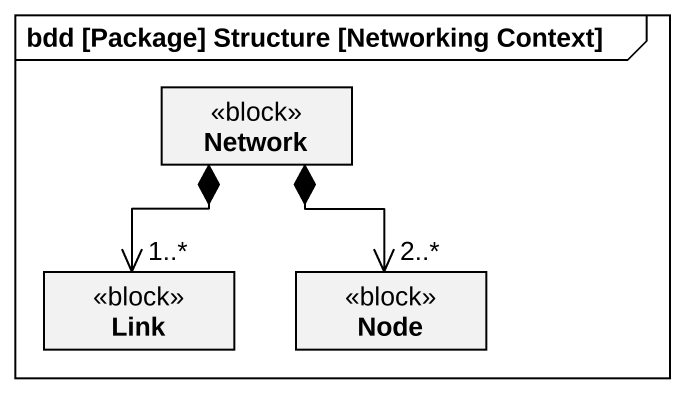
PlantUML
@startuml
mainframe bdd [Package] Structure [Networking Context]
hide circle
hide empty members
class "Network" as Network_ <<block>>
class Link <<block>>
class "Node" as Node_ <<block>>
Network_ *--> "1..*" Link
Network_ *--> "2..*" Node_
@enduml
